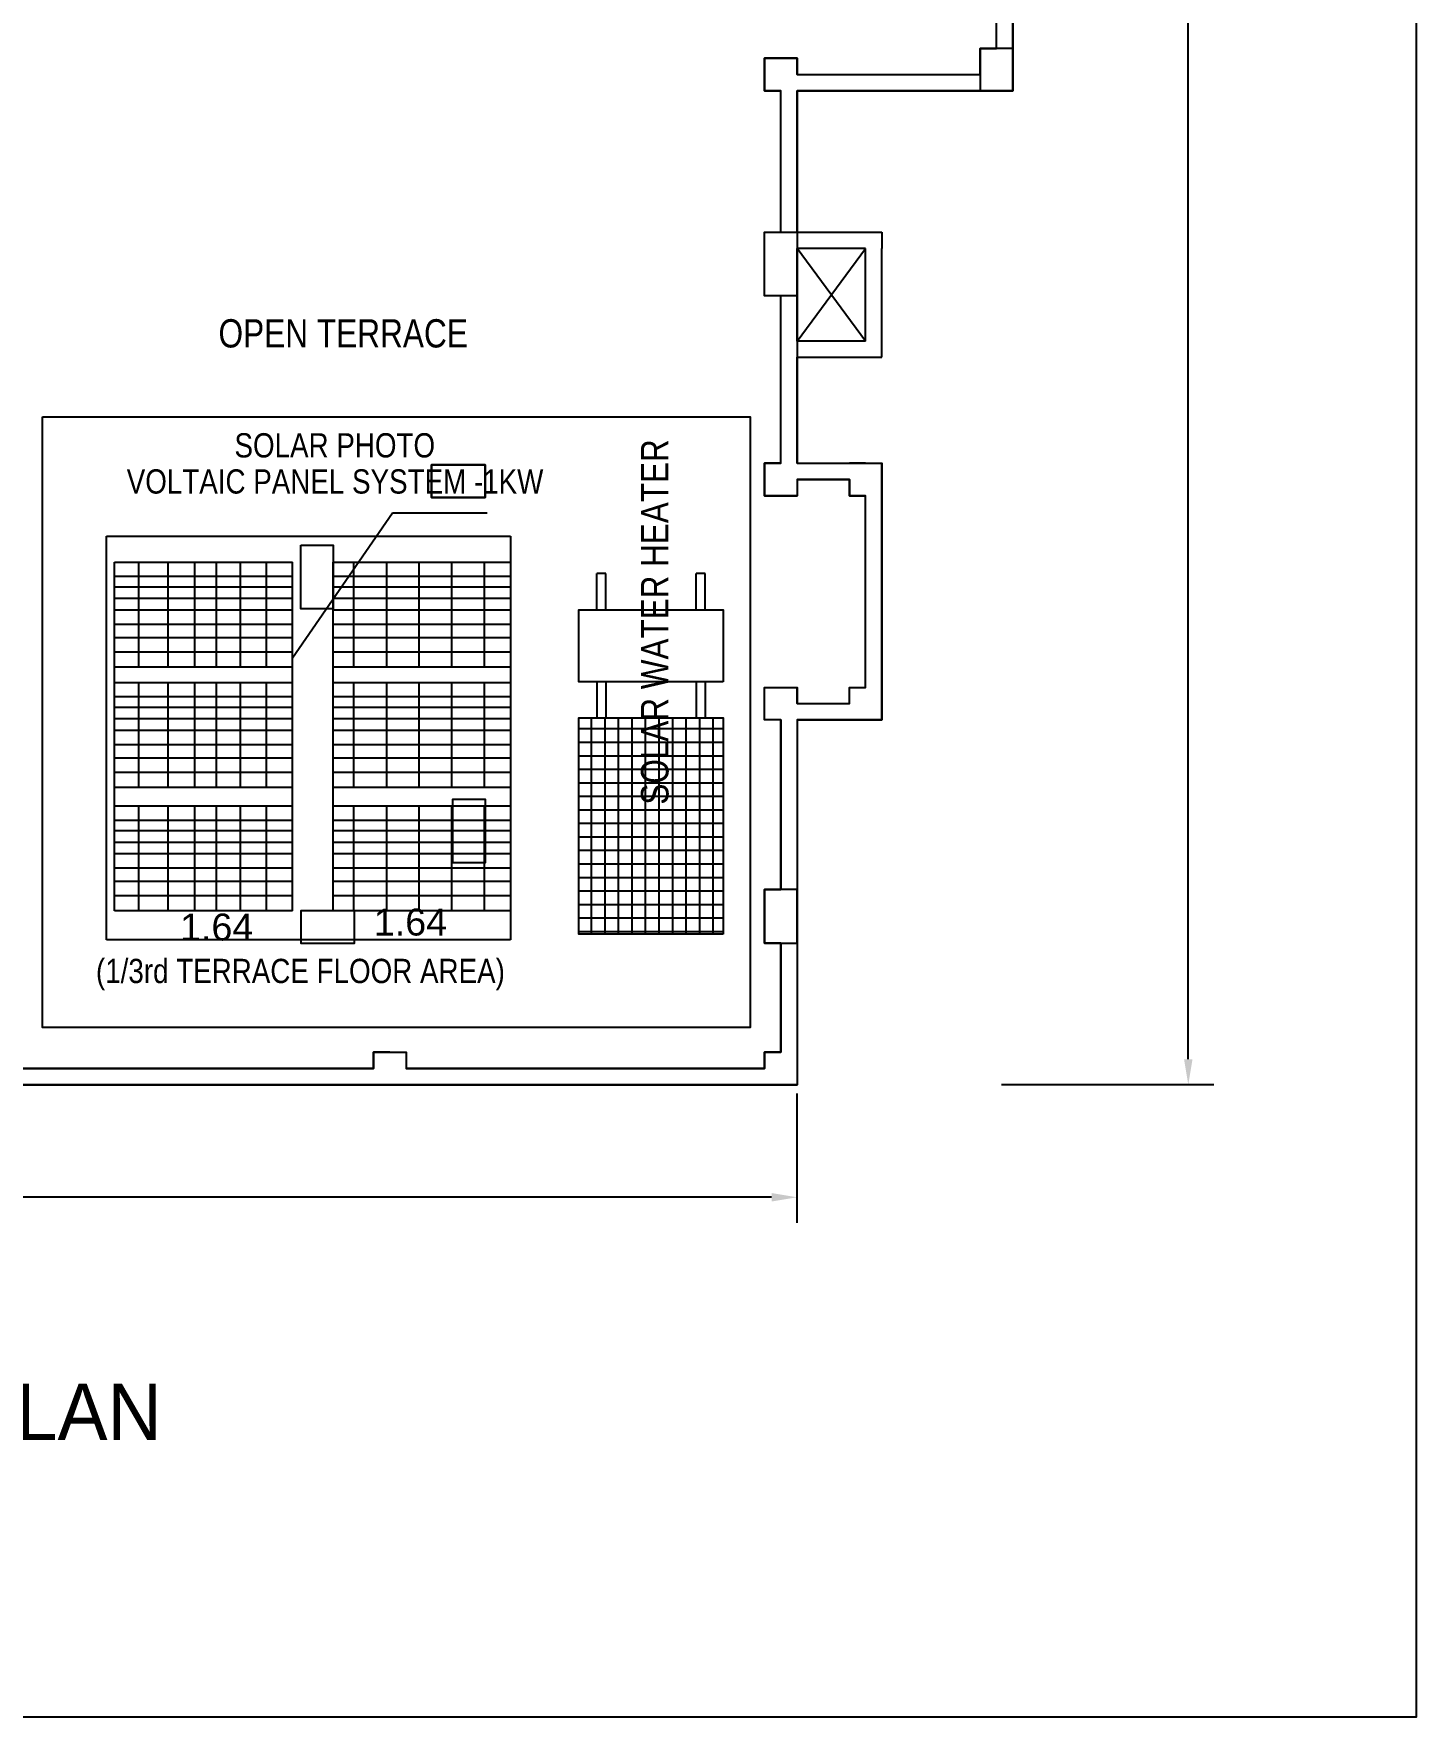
# Model space of a CAD drawing. Header units: metres. Extents: x 10 to 343, y 349 to 530.
# Drawn here: x 293.05 to 302.83, y 423.36 to 435.27 of the extents above; entities that cross this region are included whole.
import ezdxf

# ---------------------------------------------------------------- set-up
doc = ezdxf.new("R2010")
doc.units = ezdxf.units.M
doc.layers.add('BLK_2_FLR_5_ROOF_AREA', color=54, linetype='Continuous')
doc.layers.add('SOLAR_PANEL', color=3, linetype='Continuous')
doc.styles.add('ATT', font='swissck.ttf', dxfattribs={"height": 12})
doc.styles.add('m', font='micross.ttf', dxfattribs={"width": 0.9, "height": 350})
doc.styles.get("Standard").update_dxf_attribs({"font": 'arial.ttf'})
doc.styles.add('style1', font='micross.ttf')
doc.styles.add('style10', font='micross.ttf', dxfattribs={"width": 0.8, "height": 150})
doc.dimstyles.get("Standard").update_dxf_attribs({"dimtxt": 0.18, "dimasz": 0.18, "dimexe": 0.18, "dimexo": 0.0625, "dimgap": 0.09, "dimtad": 0, "dimtih": 1, "dimtoh": 1, "dimzin": 0, "dimdsep": 46, "dimtxsty": 'Standard', "dimcen": 0.09, "dimadec": 0, "dimazin": 0, "dimtfac": 1, "dimtofl": 0, "dimtmove": 0, "dimatfit": 3, "dimfxl": 0, "dimtolj": 1, "dimtzin": 0, "dimarcsym": 0})
pattern_1 = [(270, (234.46165, -532.07955), (0.095621499, 0), []), (360, (234.46165, -532.07955), (0, 0.095621499), [])]
pattern_2 = [(270, (234.46165, -532.07955), (0.095621499, 0), []), (360, (234.46165, -532.07955), (0, 0.095621499), [])]

# ---------------------------------------------------------------- blocks, each defined once
blk = doc.blocks.new('*D36')
at = {"color": 0, "lineweight": -2, "ltscale": 400}
for p, q in [((299.897, 446.523), (301.398, 446.523)), ((301.218, 446.343), (301.218, 437.36)), ((301.218, 428.013), (301.218, 436.996)), ((299.897, 427.833), (301.398, 427.833))]:
    blk.add_line(p, q, dxfattribs=at)
at = {"color": 0, "ltscale": 400}
for points in [[(301.188, 446.343), (301.248, 446.343), (301.218, 446.523)], [(301.188, 428.013), (301.248, 428.013), (301.218, 427.833)]]:
    blk.add_solid(points, dxfattribs=at)
at = {"layer": 'Defpoints', "color": 0, "ltscale": 400}
for p in [(299.834, 446.523), (299.834, 427.833), (301.218, 427.833)]:
    blk.add_point(p, dxfattribs=at)
at = {"color": 0, "ltscale": 400, "insert": (301.218, 437.178), "char_height": 0.18, "attachment_point": 5}
blk.add_mtext('\\A1;18.69', dxfattribs=at)
blk = doc.blocks.new('*D49')
at = {"color": 0, "lineweight": -2, "ltscale": 400}
for p, q in [((282.511, 427.77), (282.511, 426.856)), ((298.451, 427.77), (298.451, 426.856)), ((282.691, 427.036), (290.096, 427.036)), ((298.271, 427.036), (290.866, 427.036))]:
    blk.add_line(p, q, dxfattribs=at)
at = {"color": 0, "ltscale": 400}
for points in [[(282.691, 427.066), (282.691, 427.006), (282.511, 427.036)], [(298.271, 427.066), (298.271, 427.006), (298.451, 427.036)]]:
    blk.add_solid(points, dxfattribs=at)
at = {"layer": 'Defpoints', "color": 0, "ltscale": 400}
for p in [(282.511, 427.833), (298.451, 427.833), (298.451, 427.036)]:
    blk.add_point(p, dxfattribs=at)
at = {"color": 0, "ltscale": 400, "insert": (290.481, 427.036), "char_height": 0.18, "attachment_point": 5}
blk.add_mtext('\\A1;15.94', dxfattribs=at)

msp = doc.modelspace()

# ---------------------------------------------------------------- hatches: boundary and pattern name
h = msp.add_hatch()
h.set_pattern_fill('ANSI37', color=256, scale=0.764972, angle=225, style=0)
h.set_pattern_definition(pattern_1)
h.paths.add_polyline_path([(297.9289, 430.4272), (296.9089, 430.4272), (296.9089, 428.8972), (297.9289, 428.8972)])
h = msp.add_hatch()
h.set_pattern_fill('ANSI37', color=256, scale=0.764972, angle=225, style=0)
h.set_pattern_definition([(270, (234.46165, -532.07955), (0.095621499, 0), []), (360, (234.46165, -532.07955), (0, 0.095621499), [])])
h.paths.add_polyline_path([(297.9289, 430.4272), (296.9089, 430.4272), (296.9089, 428.8972), (297.9289, 428.8972)])
h = msp.add_hatch()
h.set_pattern_fill('ANSI37', color=256, scale=0.764972, angle=225, style=0)
h.set_pattern_definition(pattern_2)
h.paths.add_polyline_path([(297.9289, 430.4272), (296.9089, 430.4272), (296.9089, 428.8972), (297.9289, 428.8972)])
h = msp.add_hatch()
h.set_pattern_fill('ANSI37', color=256, scale=0.764972, angle=225, style=0)
h.set_pattern_definition(pattern_1)
h.paths.add_polyline_path([(297.9289, 430.4272), (296.9089, 430.4272), (296.9089, 428.8972), (297.9289, 428.8972)])
h = msp.add_hatch()
h.set_pattern_fill('ANSI37', color=256, scale=0.764972, angle=225, style=0)
h.set_pattern_definition(pattern_2)
h.paths.add_polyline_path([(297.9289, 430.4272), (296.9089, 430.4272), (296.9089, 428.8972), (297.9289, 428.8972)])
h = msp.add_hatch()
h.set_pattern_fill('ANSI37', color=256, scale=0.764972, angle=225, style=0)
h.set_pattern_definition(pattern_2)
h.paths.add_polyline_path([(297.9289, 430.4272), (296.9089, 430.4272), (296.9089, 428.8972), (297.9289, 428.8972)])
h = msp.add_hatch()
h.set_pattern_fill('ANSI37', color=256, scale=0.764972, angle=225, style=0)
h.set_pattern_definition(pattern_1)
h.paths.add_polyline_path([(297.9289, 430.4272), (296.9089, 430.4272), (296.9089, 428.8972), (297.9289, 428.8972)])

# ---------------------------------------------------------------- linework, layer by layer
for p, q in [((299.9762, 434.8626), (299.9762, 439.4926)), ((299.8612, 435.1626), (299.8612, 437.0626)), ((298.4512, 434.9776), (299.7462, 434.9776)), ((298.3362, 433.8626), (298.3362, 434.8626)), ((298.4512, 434.8626), (299.9762, 434.8626)), ((298.4512, 433.8626), (298.4512, 434.8626)), ((298.4512, 433.8626), (299.0512, 433.8626)), ((299.0512, 433.8626), (299.0512, 433.7476)), ((298.4512, 433.0926), (298.4512, 433.7476)), ((298.9362, 433.7476), (298.4512, 433.7476)), ((298.9362, 433.0926), (298.9362, 433.7476)), ((299.0512, 433.0926), (299.0512, 433.7476)), ((298.3362, 432.2276), (298.3362, 433.4126)), ((298.9362, 433.0926), (298.4512, 433.0926)), ((299.0512, 432.9776), (299.0512, 433.0926)), ((298.4512, 432.2276), (298.4512, 432.9776)), ((298.4512, 432.9776), (299.0512, 432.9776)), ((298.4512, 432.2276), (299.0512, 432.2276)), ((299.0512, 430.4126), (299.0512, 432.2276)), ((298.4512, 432.1126), (298.4512, 431.9976)), ((298.4512, 432.1126), (298.8212, 432.1126)), ((299.0512, 432.1126), (299.0512, 431.9976)), ((298.9362, 430.6426), (298.9362, 431.9976)), ((295.5908, 431.8745), (294.8834, 430.8501)), ((295.5908, 431.8745), (294.8834, 430.8501)), ((295.5908, 431.8745), (294.8834, 430.8501)), ((295.5908, 431.8745), (294.8834, 430.8501)), ((295.5908, 431.8745), (294.8834, 430.8501)), ((295.5908, 431.8745), (294.8834, 430.8501)), ((295.5908, 431.8745), (294.8834, 430.8501)), ((296.2601, 431.8745), (295.5908, 431.8745)), ((296.2601, 431.8745), (295.5908, 431.8745)), ((296.2601, 431.8745), (295.5908, 431.8745)), ((296.2601, 431.8745), (295.5908, 431.8745)), ((296.2601, 431.8745), (295.5908, 431.8745)), ((296.2601, 431.8745), (295.5908, 431.8745)), ((296.2601, 431.8745), (295.5908, 431.8745)), ((293.5691, 431.712), (296.4249, 431.712)), ((293.5691, 431.712), (296.4249, 431.712)), ((293.5691, 431.712), (296.4249, 431.712)), ((293.5691, 431.712), (296.4249, 431.712)), ((293.5691, 431.712), (296.4249, 431.712)), ((293.5691, 431.712), (296.4249, 431.712)), ((293.5691, 431.712), (296.4249, 431.712)), ((296.4249, 431.712), (296.4249, 428.8562)), ((296.4249, 431.712), (296.4249, 428.8562)), ((296.4249, 431.712), (296.4249, 428.8562)), ((296.4249, 431.712), (296.4249, 428.8562)), ((296.4249, 431.712), (296.4249, 428.8562)), ((296.4249, 431.712), (296.4249, 428.8562)), ((296.4249, 431.712), (296.4249, 428.8562)), ((293.6257, 431.5285), (294.8822, 431.5285)), ((293.6257, 431.5285), (294.8822, 431.5285)), ((293.6257, 431.5285), (294.8822, 431.5285)), ((293.6257, 431.5285), (294.8822, 431.5285)), ((293.6257, 431.5285), (294.8822, 431.5285)), ((293.6257, 431.5285), (294.8822, 431.5285)), ((293.6257, 431.5285), (294.8822, 431.5285)), ((293.7935, 431.5285), (293.7935, 430.786)), ((294.0028, 431.5285), (294.0028, 430.786)), ((294.1911, 431.5285), (294.1911, 430.786)), ((294.3435, 431.5285), (294.3435, 430.786)), ((294.5124, 431.5285), (294.5124, 430.786)), ((294.6967, 431.5285), (294.6967, 430.786)), ((294.6967, 431.5285), (294.6967, 430.786)), ((294.6967, 431.5285), (294.6967, 430.786)), ((294.6967, 431.5285), (294.6967, 430.786)), ((294.6967, 431.5285), (294.6967, 430.786)), ((294.6967, 431.5285), (294.6967, 430.786)), ((294.6967, 431.5285), (294.6967, 430.786)), ((294.8822, 430.677), (294.8822, 431.5285)), ((294.8822, 430.677), (294.8822, 431.5285)), ((294.8822, 430.677), (294.8822, 431.5285)), ((294.8822, 430.677), (294.8822, 431.5285)), ((294.8822, 430.677), (294.8822, 431.5285)), ((294.8822, 430.677), (294.8822, 431.5285)), ((294.8822, 430.677), (294.8822, 431.5285)), ((295.1683, 431.5285), (296.4249, 431.5285)), ((295.1683, 431.5285), (296.4249, 431.5285)), ((295.1683, 431.5285), (296.4249, 431.5285)), ((295.1683, 431.5285), (296.4249, 431.5285)), ((295.1683, 431.5285), (296.4249, 431.5285)), ((295.1683, 431.5285), (296.4249, 431.5285)), ((295.1683, 431.5285), (296.4249, 431.5285)), ((295.3146, 431.5285), (295.3146, 430.786)), ((295.3146, 431.5285), (295.3146, 430.786)), ((295.3146, 431.5285), (295.3146, 430.786)), ((295.3146, 431.5285), (295.3146, 430.786)), ((295.3146, 431.5285), (295.3146, 430.786)), ((295.3146, 431.5285), (295.3146, 430.786)), ((295.3146, 431.5285), (295.3146, 430.786)), ((295.5475, 431.5285), (295.5475, 430.786)), ((295.5475, 431.5285), (295.5475, 430.786)), ((295.5475, 431.5285), (295.5475, 430.786)), ((295.5475, 431.5285), (295.5475, 430.786)), ((295.5475, 431.5285), (295.5475, 430.786)), ((295.5475, 431.5285), (295.5475, 430.786)), ((295.5475, 431.5285), (295.5475, 430.786)), ((295.777, 431.5285), (295.777, 430.786)), ((295.777, 431.5285), (295.777, 430.786)), ((295.777, 431.5285), (295.777, 430.786)), ((295.777, 431.5285), (295.777, 430.786)), ((295.777, 431.5285), (295.777, 430.786)), ((295.777, 431.5285), (295.777, 430.786)), ((295.777, 431.5285), (295.777, 430.786)), ((296.0066, 431.5285), (296.0066, 430.786)), ((296.0066, 431.5285), (296.0066, 430.786)), ((296.0066, 431.5285), (296.0066, 430.786)), ((296.0066, 431.5285), (296.0066, 430.786)), ((296.0066, 431.5285), (296.0066, 430.786)), ((296.0066, 431.5285), (296.0066, 430.786)), ((296.0066, 431.5285), (296.0066, 430.786)), ((296.2394, 431.5285), (296.2394, 430.786)), ((296.2394, 431.5285), (296.2394, 430.786)), ((296.2394, 431.5285), (296.2394, 430.786)), ((296.2394, 431.5285), (296.2394, 430.786)), ((296.2394, 431.5285), (296.2394, 430.786)), ((296.2394, 431.5285), (296.2394, 430.786)), ((296.2394, 431.5285), (296.2394, 430.786)), ((296.4249, 431.5285), (296.4249, 430.786)), ((296.4249, 431.5285), (296.4249, 430.786)), ((296.4249, 431.5285), (296.4249, 430.786)), ((296.4249, 431.5285), (296.4249, 430.786)), ((296.4249, 431.5285), (296.4249, 430.786)), ((296.4249, 431.5285), (296.4249, 430.786)), ((296.4249, 431.5285), (296.4249, 430.786)), ((294.8822, 431.4261), (293.6257, 431.4261)), ((294.8822, 431.4261), (293.6257, 431.4261)), ((294.8822, 431.4261), (293.6257, 431.4261)), ((294.8822, 431.4261), (293.6257, 431.4261)), ((294.8822, 431.4261), (293.6257, 431.4261)), ((294.8822, 431.4261), (293.6257, 431.4261)), ((294.8822, 431.4261), (293.6257, 431.4261)), ((294.8822, 431.3518), (293.6257, 431.3518)), ((294.8822, 431.3518), (293.6257, 431.3518)), ((294.8822, 431.3518), (293.6257, 431.3518)), ((294.8822, 431.3518), (293.6257, 431.3518)), ((294.8822, 431.3518), (293.6257, 431.3518)), ((294.8822, 431.3518), (293.6257, 431.3518)), ((294.8822, 431.3518), (293.6257, 431.3518)), ((296.4249, 431.4261), (295.1683, 431.4261)), ((296.4249, 431.4261), (295.1683, 431.4261)), ((296.4249, 431.4261), (295.1683, 431.4261)), ((296.4249, 431.4261), (295.1683, 431.4261)), ((296.4249, 431.4261), (295.1683, 431.4261)), ((296.4249, 431.4261), (295.1683, 431.4261)), ((296.4249, 431.4261), (295.1683, 431.4261)), ((296.4249, 431.3518), (295.1683, 431.3518)), ((296.4249, 431.3518), (295.1683, 431.3518)), ((296.4249, 431.3518), (295.1683, 431.3518)), ((296.4249, 431.3518), (295.1683, 431.3518)), ((296.4249, 431.3518), (295.1683, 431.3518)), ((296.4249, 431.3518), (295.1683, 431.3518)), ((296.4249, 431.3518), (295.1683, 431.3518)), ((297.0364, 431.1922), (297.0364, 431.4472)), ((297.1001, 431.4472), (297.0364, 431.4472)), ((297.0364, 431.1922), (297.0364, 431.4472)), ((297.1001, 431.4472), (297.0364, 431.4472)), ((297.0364, 431.1922), (297.0364, 431.4472)), ((297.1001, 431.4472), (297.0364, 431.4472)), ((297.0364, 431.1922), (297.0364, 431.4472)), ((297.1001, 431.4472), (297.0364, 431.4472)), ((297.0364, 431.1922), (297.0364, 431.4472)), ((297.1001, 431.4472), (297.0364, 431.4472)), ((297.0364, 431.1922), (297.0364, 431.4472)), ((297.1001, 431.4472), (297.0364, 431.4472)), ((297.0364, 431.1922), (297.0364, 431.4472)), ((297.1001, 431.4472), (297.0364, 431.4472)), ((297.1001, 431.1922), (297.1001, 431.4472)), ((297.1001, 431.1922), (297.1001, 431.4472)), ((297.1001, 431.1922), (297.1001, 431.4472)), ((297.1001, 431.1922), (297.1001, 431.4472)), ((297.1001, 431.1922), (297.1001, 431.4472)), ((297.1001, 431.1922), (297.1001, 431.4472)), ((297.1001, 431.1922), (297.1001, 431.4472)), ((297.7376, 431.1922), (297.7376, 431.4472)), ((297.8014, 431.4472), (297.7376, 431.4472)), ((297.7376, 431.1922), (297.7376, 431.4472)), ((297.8014, 431.4472), (297.7376, 431.4472)), ((297.7376, 431.1922), (297.7376, 431.4472)), ((297.8014, 431.4472), (297.7376, 431.4472)), ((297.7376, 431.1922), (297.7376, 431.4472)), ((297.8014, 431.4472), (297.7376, 431.4472)), ((297.7376, 431.1922), (297.7376, 431.4472)), ((297.8014, 431.4472), (297.7376, 431.4472)), ((297.7376, 431.1922), (297.7376, 431.4472)), ((297.8014, 431.4472), (297.7376, 431.4472)), ((297.7376, 431.1922), (297.7376, 431.4472)), ((297.8014, 431.4472), (297.7376, 431.4472)), ((297.8014, 431.1922), (297.8014, 431.4472)), ((297.8014, 431.1922), (297.8014, 431.4472)), ((297.8014, 431.1922), (297.8014, 431.4472)), ((297.8014, 431.1922), (297.8014, 431.4472)), ((297.8014, 431.1922), (297.8014, 431.4472)), ((297.8014, 431.1922), (297.8014, 431.4472)), ((297.8014, 431.1922), (297.8014, 431.4472)), ((294.8822, 431.2708), (293.6257, 431.2708)), ((294.8822, 431.2708), (293.6257, 431.2708)), ((294.8822, 431.2708), (293.6257, 431.2708)), ((294.8822, 431.2708), (293.6257, 431.2708)), ((294.8822, 431.2708), (293.6257, 431.2708)), ((294.8822, 431.2708), (293.6257, 431.2708)), ((294.8822, 431.2708), (293.6257, 431.2708)), ((296.4249, 431.2708), (295.1683, 431.2708)), ((296.4249, 431.2708), (295.1683, 431.2708)), ((296.4249, 431.2708), (295.1683, 431.2708)), ((296.4249, 431.2708), (295.1683, 431.2708)), ((296.4249, 431.2708), (295.1683, 431.2708)), ((296.4249, 431.2708), (295.1683, 431.2708)), ((296.4249, 431.2708), (295.1683, 431.2708)), ((294.8822, 431.1898), (293.6257, 431.1898)), ((294.8822, 431.1898), (293.6257, 431.1898)), ((294.8822, 431.1898), (293.6257, 431.1898)), ((294.8822, 431.1898), (293.6257, 431.1898)), ((294.8822, 431.1898), (293.6257, 431.1898)), ((294.8822, 431.1898), (293.6257, 431.1898)), ((294.8822, 431.1898), (293.6257, 431.1898)), ((296.4249, 431.1898), (295.1683, 431.1898)), ((296.4249, 431.1898), (295.1683, 431.1898)), ((296.4249, 431.1898), (295.1683, 431.1898)), ((296.4249, 431.1898), (295.1683, 431.1898)), ((296.4249, 431.1898), (295.1683, 431.1898)), ((296.4249, 431.1898), (295.1683, 431.1898)), ((296.4249, 431.1898), (295.1683, 431.1898)), ((294.8822, 431.0885), (293.6257, 431.0885)), ((294.8822, 431.0885), (293.6257, 431.0885)), ((294.8822, 431.0885), (293.6257, 431.0885)), ((294.8822, 431.0885), (293.6257, 431.0885)), ((294.8822, 431.0885), (293.6257, 431.0885)), ((294.8822, 431.0885), (293.6257, 431.0885)), ((294.8822, 431.0885), (293.6257, 431.0885)), ((294.8822, 430.994), (293.6257, 430.994)), ((294.8822, 430.994), (293.6257, 430.994)), ((294.8822, 430.994), (293.6257, 430.994)), ((294.8822, 430.994), (293.6257, 430.994)), ((294.8822, 430.994), (293.6257, 430.994)), ((294.8822, 430.994), (293.6257, 430.994)), ((294.8822, 430.994), (293.6257, 430.994)), ((296.4249, 431.0885), (295.1683, 431.0885)), ((296.4249, 431.0885), (295.1683, 431.0885)), ((296.4249, 431.0885), (295.1683, 431.0885)), ((296.4249, 431.0885), (295.1683, 431.0885)), ((296.4249, 431.0885), (295.1683, 431.0885)), ((296.4249, 431.0885), (295.1683, 431.0885)), ((296.4249, 431.0885), (295.1683, 431.0885)), ((296.4249, 430.994), (295.1683, 430.994)), ((296.4249, 430.994), (295.1683, 430.994)), ((296.4249, 430.994), (295.1683, 430.994)), ((296.4249, 430.994), (295.1683, 430.994)), ((296.4249, 430.994), (295.1683, 430.994)), ((296.4249, 430.994), (295.1683, 430.994)), ((296.4249, 430.994), (295.1683, 430.994)), ((294.8822, 430.8928), (293.6257, 430.8928)), ((294.8822, 430.8928), (293.6257, 430.8928)), ((294.8822, 430.8928), (293.6257, 430.8928)), ((294.8822, 430.8928), (293.6257, 430.8928)), ((294.8822, 430.8928), (293.6257, 430.8928)), ((294.8822, 430.8928), (293.6257, 430.8928)), ((294.8822, 430.8928), (293.6257, 430.8928)), ((296.4249, 430.8928), (295.1683, 430.8928)), ((296.4249, 430.8928), (295.1683, 430.8928)), ((296.4249, 430.8928), (295.1683, 430.8928)), ((296.4249, 430.8928), (295.1683, 430.8928)), ((296.4249, 430.8928), (295.1683, 430.8928)), ((296.4249, 430.8928), (295.1683, 430.8928)), ((296.4249, 430.8928), (295.1683, 430.8928)), ((294.8822, 430.786), (293.6257, 430.786)), ((294.8822, 430.786), (293.6257, 430.786)), ((294.8822, 430.786), (293.6257, 430.786)), ((294.8822, 430.786), (293.6257, 430.786)), ((294.8822, 430.786), (293.6257, 430.786)), ((294.8822, 430.786), (293.6257, 430.786)), ((294.8822, 430.786), (293.6257, 430.786)), ((296.4249, 430.786), (295.1683, 430.786)), ((296.4249, 430.786), (295.1683, 430.786)), ((296.4249, 430.786), (295.1683, 430.786)), ((296.4249, 430.786), (295.1683, 430.786)), ((296.4249, 430.786), (295.1683, 430.786)), ((296.4249, 430.786), (295.1683, 430.786)), ((296.4249, 430.786), (295.1683, 430.786)), ((293.6257, 430.677), (294.8822, 430.677)), ((293.6257, 430.677), (294.8822, 430.677)), ((293.6257, 430.677), (294.8822, 430.677)), ((293.6257, 430.677), (294.8822, 430.677)), ((293.6257, 430.677), (294.8822, 430.677)), ((293.6257, 430.677), (294.8822, 430.677)), ((293.6257, 430.677), (294.8822, 430.677)), ((293.7935, 430.677), (293.7935, 429.9345)), ((294.0028, 430.677), (294.0028, 429.9345)), ((294.1911, 430.677), (294.1911, 429.9345)), ((294.3435, 430.677), (294.3435, 429.9345)), ((294.5124, 430.677), (294.5124, 429.9345)), ((294.6967, 430.677), (294.6967, 429.9345)), ((294.6967, 430.677), (294.6967, 429.9345)), ((294.6967, 430.677), (294.6967, 429.9345)), ((294.6967, 430.677), (294.6967, 429.9345)), ((294.6967, 430.677), (294.6967, 429.9345)), ((294.6967, 430.677), (294.6967, 429.9345)), ((294.6967, 430.677), (294.6967, 429.9345)), ((294.8822, 429.9345), (294.8822, 430.677)), ((294.8822, 429.9345), (294.8822, 430.677)), ((294.8822, 429.9345), (294.8822, 430.677)), ((294.8822, 429.9345), (294.8822, 430.677)), ((294.8822, 429.9345), (294.8822, 430.677)), ((294.8822, 429.9345), (294.8822, 430.677)), ((294.8822, 429.8039), (294.8822, 430.677)), ((295.1683, 430.677), (296.4249, 430.677)), ((295.1683, 430.677), (296.4249, 430.677)), ((295.1683, 430.677), (296.4249, 430.677)), ((295.1683, 430.677), (296.4249, 430.677)), ((295.1683, 430.677), (296.4249, 430.677)), ((295.1683, 430.677), (296.4249, 430.677)), ((295.1683, 430.677), (296.4249, 430.677)), ((295.3146, 430.677), (295.3146, 429.9345)), ((295.3146, 430.677), (295.3146, 429.9345)), ((295.3146, 430.677), (295.3146, 429.9345)), ((295.3146, 430.677), (295.3146, 429.9345)), ((295.3146, 430.677), (295.3146, 429.9345)), ((295.3146, 430.677), (295.3146, 429.9345)), ((295.3146, 430.677), (295.3146, 429.9345)), ((295.5475, 430.677), (295.5475, 429.9345)), ((295.5475, 430.677), (295.5475, 429.9345)), ((295.5475, 430.677), (295.5475, 429.9345)), ((295.5475, 430.677), (295.5475, 429.9345)), ((295.5475, 430.677), (295.5475, 429.9345)), ((295.5475, 430.677), (295.5475, 429.9345)), ((295.5475, 430.677), (295.5475, 429.9345)), ((295.777, 430.677), (295.777, 429.9345)), ((295.777, 430.677), (295.777, 429.9345)), ((295.777, 430.677), (295.777, 429.9345)), ((295.777, 430.677), (295.777, 429.9345)), ((295.777, 430.677), (295.777, 429.9345)), ((295.777, 430.677), (295.777, 429.9345)), ((295.777, 430.677), (295.777, 429.9345)), ((296.0066, 430.677), (296.0066, 429.9345)), ((296.0066, 430.677), (296.0066, 429.9345)), ((296.0066, 430.677), (296.0066, 429.9345)), ((296.0066, 430.677), (296.0066, 429.9345)), ((296.0066, 430.677), (296.0066, 429.9345)), ((296.0066, 430.677), (296.0066, 429.9345)), ((296.0066, 430.677), (296.0066, 429.9345)), ((296.2394, 430.677), (296.2394, 429.9345)), ((296.2394, 430.677), (296.2394, 429.9345)), ((296.2394, 430.677), (296.2394, 429.9345)), ((296.2394, 430.677), (296.2394, 429.9345)), ((296.2394, 430.677), (296.2394, 429.9345)), ((296.2394, 430.677), (296.2394, 429.9345)), ((296.2394, 430.677), (296.2394, 429.9345)), ((296.4249, 430.677), (296.4249, 429.9345)), ((296.4249, 430.677), (296.4249, 429.9345)), ((296.4249, 430.677), (296.4249, 429.9345)), ((296.4249, 430.677), (296.4249, 429.9345)), ((296.4249, 430.677), (296.4249, 429.9345)), ((296.4249, 430.677), (296.4249, 429.9345)), ((296.4249, 430.677), (296.4249, 429.9345)), ((297.0364, 430.6822), (297.0364, 430.4272)), ((297.0364, 430.6822), (297.0364, 430.4272)), ((297.0364, 430.6822), (297.0364, 430.4272)), ((297.0364, 430.6822), (297.0364, 430.4272)), ((297.0364, 430.6822), (297.0364, 430.4272)), ((297.0364, 430.6822), (297.0364, 430.4272)), ((297.0364, 430.6822), (297.0364, 430.4272)), ((297.1001, 430.6822), (297.1001, 430.4272)), ((297.1001, 430.6822), (297.1001, 430.4272)), ((297.1001, 430.6822), (297.1001, 430.4272)), ((297.1001, 430.6822), (297.1001, 430.4272)), ((297.1001, 430.6822), (297.1001, 430.4272)), ((297.1001, 430.6822), (297.1001, 430.4272)), ((297.1001, 430.6822), (297.1001, 430.4272)), ((297.7376, 430.6822), (297.7376, 430.4272)), ((297.7376, 430.6822), (297.7376, 430.4272)), ((297.7376, 430.6822), (297.7376, 430.4272)), ((297.7376, 430.6822), (297.7376, 430.4272)), ((297.7376, 430.6822), (297.7376, 430.4272)), ((297.7376, 430.6822), (297.7376, 430.4272)), ((297.7376, 430.6822), (297.7376, 430.4272)), ((297.8014, 430.6822), (297.8014, 430.4272)), ((297.8014, 430.6822), (297.8014, 430.4272)), ((297.8014, 430.6822), (297.8014, 430.4272)), ((297.8014, 430.6822), (297.8014, 430.4272)), ((297.8014, 430.6822), (297.8014, 430.4272)), ((297.8014, 430.6822), (297.8014, 430.4272)), ((297.8014, 430.6822), (297.8014, 430.4272)), ((298.4512, 430.5276), (298.4512, 430.6426)), ((299.0512, 430.5276), (299.0512, 430.6426)), ((294.8822, 430.5747), (293.6257, 430.5747)), ((294.8822, 430.5747), (293.6257, 430.5747)), ((294.8822, 430.5747), (293.6257, 430.5747)), ((294.8822, 430.5747), (293.6257, 430.5747)), ((294.8822, 430.5747), (293.6257, 430.5747)), ((294.8822, 430.5747), (293.6257, 430.5747)), ((294.8822, 430.5747), (293.6257, 430.5747)), ((296.4249, 430.5747), (295.1683, 430.5747)), ((296.4249, 430.5747), (295.1683, 430.5747)), ((296.4249, 430.5747), (295.1683, 430.5747)), ((296.4249, 430.5747), (295.1683, 430.5747)), ((296.4249, 430.5747), (295.1683, 430.5747)), ((296.4249, 430.5747), (295.1683, 430.5747)), ((296.4249, 430.5747), (295.1683, 430.5747)), ((298.4512, 430.5276), (298.8212, 430.5276)), ((294.8822, 430.5004), (293.6257, 430.5004)), ((294.8822, 430.5004), (293.6257, 430.5004)), ((294.8822, 430.5004), (293.6257, 430.5004)), ((294.8822, 430.5004), (293.6257, 430.5004)), ((294.8822, 430.5004), (293.6257, 430.5004)), ((294.8822, 430.5004), (293.6257, 430.5004)), ((294.8822, 430.5004), (293.6257, 430.5004)), ((294.8822, 430.4194), (293.6257, 430.4194)), ((294.8822, 430.4194), (293.6257, 430.4194)), ((294.8822, 430.4194), (293.6257, 430.4194)), ((294.8822, 430.4194), (293.6257, 430.4194)), ((294.8822, 430.4194), (293.6257, 430.4194)), ((294.8822, 430.4194), (293.6257, 430.4194)), ((294.8822, 430.4194), (293.6257, 430.4194)), ((296.4249, 430.5004), (295.1683, 430.5004)), ((296.4249, 430.5004), (295.1683, 430.5004)), ((296.4249, 430.5004), (295.1683, 430.5004)), ((296.4249, 430.5004), (295.1683, 430.5004)), ((296.4249, 430.5004), (295.1683, 430.5004)), ((296.4249, 430.5004), (295.1683, 430.5004)), ((296.4249, 430.5004), (295.1683, 430.5004)), ((296.4249, 430.4194), (295.1683, 430.4194)), ((296.4249, 430.4194), (295.1683, 430.4194)), ((296.4249, 430.4194), (295.1683, 430.4194)), ((296.4249, 430.4194), (295.1683, 430.4194)), ((296.4249, 430.4194), (295.1683, 430.4194)), ((296.4249, 430.4194), (295.1683, 430.4194)), ((296.4249, 430.4194), (295.1683, 430.4194)), ((298.3362, 430.4126), (298.3362, 429.2126)), ((298.4512, 430.4126), (299.0512, 430.4126)), ((298.4512, 430.4126), (298.4512, 427.8326)), ((294.8822, 430.3384), (293.6257, 430.3384)), ((294.8822, 430.3384), (293.6257, 430.3384)), ((294.8822, 430.3384), (293.6257, 430.3384)), ((294.8822, 430.3384), (293.6257, 430.3384)), ((294.8822, 430.3384), (293.6257, 430.3384)), ((294.8822, 430.3384), (293.6257, 430.3384)), ((294.8822, 430.3384), (293.6257, 430.3384)), ((296.4249, 430.3384), (295.1683, 430.3384)), ((296.4249, 430.3384), (295.1683, 430.3384)), ((296.4249, 430.3384), (295.1683, 430.3384)), ((296.4249, 430.3384), (295.1683, 430.3384)), ((296.4249, 430.3384), (295.1683, 430.3384)), ((296.4249, 430.3384), (295.1683, 430.3384)), ((296.4249, 430.3384), (295.1683, 430.3384)), ((294.8822, 430.2371), (293.6257, 430.2371)), ((294.8822, 430.2371), (293.6257, 430.2371)), ((294.8822, 430.2371), (293.6257, 430.2371)), ((294.8822, 430.2371), (293.6257, 430.2371)), ((294.8822, 430.2371), (293.6257, 430.2371)), ((294.8822, 430.2371), (293.6257, 430.2371)), ((294.8822, 430.2371), (293.6257, 430.2371)), ((296.4249, 430.2371), (295.1683, 430.2371)), ((296.4249, 430.2371), (295.1683, 430.2371)), ((296.4249, 430.2371), (295.1683, 430.2371)), ((296.4249, 430.2371), (295.1683, 430.2371)), ((296.4249, 430.2371), (295.1683, 430.2371)), ((296.4249, 430.2371), (295.1683, 430.2371)), ((296.4249, 430.2371), (295.1683, 430.2371)), ((294.8822, 430.1426), (293.6257, 430.1426)), ((294.8822, 430.1426), (293.6257, 430.1426)), ((294.8822, 430.1426), (293.6257, 430.1426)), ((294.8822, 430.1426), (293.6257, 430.1426)), ((294.8822, 430.1426), (293.6257, 430.1426)), ((294.8822, 430.1426), (293.6257, 430.1426)), ((294.8822, 430.1426), (293.6257, 430.1426)), ((294.8822, 430.0413), (293.6257, 430.0413)), ((294.8822, 430.0413), (293.6257, 430.0413)), ((294.8822, 430.0413), (293.6257, 430.0413)), ((294.8822, 430.0413), (293.6257, 430.0413)), ((294.8822, 430.0413), (293.6257, 430.0413)), ((294.8822, 430.0413), (293.6257, 430.0413)), ((294.8822, 430.0413), (293.6257, 430.0413)), ((296.4249, 430.1426), (295.1683, 430.1426)), ((296.4249, 430.1426), (295.1683, 430.1426)), ((296.4249, 430.1426), (295.1683, 430.1426)), ((296.4249, 430.1426), (295.1683, 430.1426)), ((296.4249, 430.1426), (295.1683, 430.1426)), ((296.4249, 430.1426), (295.1683, 430.1426)), ((296.4249, 430.1426), (295.1683, 430.1426)), ((296.4249, 430.0413), (295.1683, 430.0413)), ((296.4249, 430.0413), (295.1683, 430.0413)), ((296.4249, 430.0413), (295.1683, 430.0413)), ((296.4249, 430.0413), (295.1683, 430.0413)), ((296.4249, 430.0413), (295.1683, 430.0413)), ((296.4249, 430.0413), (295.1683, 430.0413)), ((296.4249, 430.0413), (295.1683, 430.0413)), ((294.8822, 429.9345), (293.6257, 429.9345)), ((294.8822, 429.9345), (293.6257, 429.9345)), ((294.8822, 429.9345), (293.6257, 429.9345)), ((294.8822, 429.9345), (293.6257, 429.9345)), ((294.8822, 429.9345), (293.6257, 429.9345)), ((294.8822, 429.9345), (293.6257, 429.9345)), ((294.8822, 429.9345), (293.6257, 429.9345)), ((296.4249, 429.9345), (295.1683, 429.9345)), ((296.4249, 429.9345), (295.1683, 429.9345)), ((296.4249, 429.9345), (295.1683, 429.9345)), ((296.4249, 429.9345), (295.1683, 429.9345)), ((296.4249, 429.9345), (295.1683, 429.9345)), ((296.4249, 429.9345), (295.1683, 429.9345)), ((296.4249, 429.9345), (295.1683, 429.9345)), ((293.6257, 429.8039), (294.8822, 429.8039)), ((293.6257, 429.8039), (294.8822, 429.8039)), ((293.6257, 429.8039), (294.8822, 429.8039)), ((293.6257, 429.8039), (294.8822, 429.8039)), ((293.6257, 429.8039), (294.8822, 429.8039)), ((293.6257, 429.8039), (294.8822, 429.8039)), ((293.6257, 429.8039), (294.8822, 429.8039)), ((293.7935, 429.8039), (293.7935, 429.0614)), ((294.0028, 429.8039), (294.0028, 429.0614)), ((294.1911, 429.8039), (294.1911, 429.0614)), ((294.3435, 429.8039), (294.3435, 429.0614)), ((294.5124, 429.8039), (294.5124, 429.0614)), ((294.6967, 429.8039), (294.6967, 429.0614)), ((294.6967, 429.8039), (294.6967, 429.0614)), ((294.6967, 429.8039), (294.6967, 429.0614)), ((294.6967, 429.8039), (294.6967, 429.0614)), ((294.6967, 429.8039), (294.6967, 429.0614)), ((294.6967, 429.8039), (294.6967, 429.0614)), ((294.6967, 429.8039), (294.6967, 429.0614)), ((294.8822, 429.0614), (294.8822, 429.8039)), ((294.8822, 429.0614), (294.8822, 429.8039)), ((294.8822, 429.0614), (294.8822, 429.8039)), ((294.8822, 429.0614), (294.8822, 429.8039)), ((294.8822, 429.0614), (294.8822, 429.8039)), ((294.8822, 429.0614), (294.8822, 429.8039)), ((294.8822, 429.0614), (294.8822, 429.8039)), ((295.1683, 429.8039), (296.4249, 429.8039)), ((295.1683, 429.8039), (296.4249, 429.8039)), ((295.1683, 429.8039), (296.4249, 429.8039)), ((295.1683, 429.8039), (296.4249, 429.8039)), ((295.1683, 429.8039), (296.4249, 429.8039)), ((295.1683, 429.8039), (296.4249, 429.8039)), ((295.1683, 429.8039), (296.4249, 429.8039)), ((295.3146, 429.8039), (295.3146, 429.0614)), ((295.3146, 429.8039), (295.3146, 429.0614)), ((295.3146, 429.8039), (295.3146, 429.0614)), ((295.3146, 429.8039), (295.3146, 429.0614)), ((295.3146, 429.8039), (295.3146, 429.0614)), ((295.3146, 429.8039), (295.3146, 429.0614)), ((295.3146, 429.8039), (295.3146, 429.0614)), ((295.5475, 429.8039), (295.5475, 429.0614)), ((295.5475, 429.8039), (295.5475, 429.0614)), ((295.5475, 429.8039), (295.5475, 429.0614)), ((295.5475, 429.8039), (295.5475, 429.0614)), ((295.5475, 429.8039), (295.5475, 429.0614)), ((295.5475, 429.8039), (295.5475, 429.0614)), ((295.5475, 429.8039), (295.5475, 429.0614)), ((295.777, 429.8039), (295.777, 429.0614)), ((295.777, 429.8039), (295.777, 429.0614)), ((295.777, 429.8039), (295.777, 429.0614)), ((295.777, 429.8039), (295.777, 429.0614)), ((295.777, 429.8039), (295.777, 429.0614)), ((295.777, 429.8039), (295.777, 429.0614)), ((295.777, 429.8039), (295.777, 429.0614)), ((296.0066, 429.8039), (296.0066, 429.0614)), ((296.0066, 429.8039), (296.0066, 429.0614)), ((296.0066, 429.8039), (296.0066, 429.0614)), ((296.0066, 429.8039), (296.0066, 429.0614)), ((296.0066, 429.8039), (296.0066, 429.0614)), ((296.0066, 429.8039), (296.0066, 429.0614)), ((296.0066, 429.8039), (296.0066, 429.0614)), ((296.2394, 429.8039), (296.2394, 429.0614)), ((296.2394, 429.8039), (296.2394, 429.0614)), ((296.2394, 429.8039), (296.2394, 429.0614)), ((296.2394, 429.8039), (296.2394, 429.0614)), ((296.2394, 429.8039), (296.2394, 429.0614)), ((296.2394, 429.8039), (296.2394, 429.0614)), ((296.2394, 429.8039), (296.2394, 429.0614)), ((296.4249, 429.8039), (296.4249, 429.0614)), ((296.4249, 429.8039), (296.4249, 429.0614)), ((296.4249, 429.8039), (296.4249, 429.0614)), ((296.4249, 429.8039), (296.4249, 429.0614)), ((296.4249, 429.8039), (296.4249, 429.0614)), ((296.4249, 429.8039), (296.4249, 429.0614)), ((296.4249, 429.8039), (296.4249, 429.0614)), ((294.8822, 429.7016), (293.6257, 429.7016)), ((294.8822, 429.7016), (293.6257, 429.7016)), ((294.8822, 429.7016), (293.6257, 429.7016)), ((294.8822, 429.7016), (293.6257, 429.7016)), ((294.8822, 429.7016), (293.6257, 429.7016)), ((294.8822, 429.7016), (293.6257, 429.7016)), ((294.8822, 429.7016), (293.6257, 429.7016)), ((296.4249, 429.7016), (295.1683, 429.7016)), ((296.4249, 429.7016), (295.1683, 429.7016)), ((296.4249, 429.7016), (295.1683, 429.7016)), ((296.4249, 429.7016), (295.1683, 429.7016)), ((296.4249, 429.7016), (295.1683, 429.7016)), ((296.4249, 429.7016), (295.1683, 429.7016)), ((296.4249, 429.7016), (295.1683, 429.7016)), ((294.8822, 429.6273), (293.6257, 429.6273)), ((294.8822, 429.6273), (293.6257, 429.6273)), ((294.8822, 429.6273), (293.6257, 429.6273)), ((294.8822, 429.6273), (293.6257, 429.6273)), ((294.8822, 429.6273), (293.6257, 429.6273)), ((294.8822, 429.6273), (293.6257, 429.6273)), ((294.8822, 429.6273), (293.6257, 429.6273)), ((296.4249, 429.6273), (295.1683, 429.6273)), ((296.4249, 429.6273), (295.1683, 429.6273)), ((296.4249, 429.6273), (295.1683, 429.6273)), ((296.4249, 429.6273), (295.1683, 429.6273)), ((296.4249, 429.6273), (295.1683, 429.6273)), ((296.4249, 429.6273), (295.1683, 429.6273)), ((296.4249, 429.6273), (295.1683, 429.6273)), ((294.8822, 429.5463), (293.6257, 429.5463)), ((294.8822, 429.5463), (293.6257, 429.5463)), ((294.8822, 429.5463), (293.6257, 429.5463)), ((294.8822, 429.5463), (293.6257, 429.5463)), ((294.8822, 429.5463), (293.6257, 429.5463)), ((294.8822, 429.5463), (293.6257, 429.5463)), ((294.8822, 429.5463), (293.6257, 429.5463)), ((294.8822, 429.4653), (293.6257, 429.4653)), ((294.8822, 429.4653), (293.6257, 429.4653)), ((294.8822, 429.4653), (293.6257, 429.4653)), ((294.8822, 429.4653), (293.6257, 429.4653)), ((294.8822, 429.4653), (293.6257, 429.4653)), ((294.8822, 429.4653), (293.6257, 429.4653)), ((294.8822, 429.4653), (293.6257, 429.4653)), ((296.4249, 429.5463), (295.1683, 429.5463)), ((296.4249, 429.5463), (295.1683, 429.5463)), ((296.4249, 429.5463), (295.1683, 429.5463)), ((296.4249, 429.5463), (295.1683, 429.5463)), ((296.4249, 429.5463), (295.1683, 429.5463)), ((296.4249, 429.5463), (295.1683, 429.5463)), ((296.4249, 429.5463), (295.1683, 429.5463)), ((296.4249, 429.4653), (295.1683, 429.4653)), ((296.4249, 429.4653), (295.1683, 429.4653)), ((296.4249, 429.4653), (295.1683, 429.4653)), ((296.4249, 429.4653), (295.1683, 429.4653)), ((296.4249, 429.4653), (295.1683, 429.4653)), ((296.4249, 429.4653), (295.1683, 429.4653)), ((296.4249, 429.4653), (295.1683, 429.4653)), ((294.8822, 429.364), (293.6257, 429.364)), ((294.8822, 429.364), (293.6257, 429.364)), ((294.8822, 429.364), (293.6257, 429.364)), ((294.8822, 429.364), (293.6257, 429.364)), ((294.8822, 429.364), (293.6257, 429.364)), ((294.8822, 429.364), (293.6257, 429.364)), ((294.8822, 429.364), (293.6257, 429.364)), ((296.4249, 429.364), (295.1683, 429.364)), ((296.4249, 429.364), (295.1683, 429.364)), ((296.4249, 429.364), (295.1683, 429.364)), ((296.4249, 429.364), (295.1683, 429.364)), ((296.4249, 429.364), (295.1683, 429.364)), ((296.4249, 429.364), (295.1683, 429.364)), ((296.4249, 429.364), (295.1683, 429.364)), ((294.8822, 429.2695), (293.6257, 429.2695)), ((294.8822, 429.2695), (293.6257, 429.2695)), ((294.8822, 429.2695), (293.6257, 429.2695)), ((294.8822, 429.2695), (293.6257, 429.2695)), ((294.8822, 429.2695), (293.6257, 429.2695)), ((294.8822, 429.2695), (293.6257, 429.2695)), ((294.8822, 429.2695), (293.6257, 429.2695)), ((296.4249, 429.2695), (295.1683, 429.2695)), ((296.4249, 429.2695), (295.1683, 429.2695)), ((296.4249, 429.2695), (295.1683, 429.2695)), ((296.4249, 429.2695), (295.1683, 429.2695)), ((296.4249, 429.2695), (295.1683, 429.2695)), ((296.4249, 429.2695), (295.1683, 429.2695)), ((296.4249, 429.2695), (295.1683, 429.2695)), ((294.8822, 429.1682), (293.6257, 429.1682)), ((294.8822, 429.1682), (293.6257, 429.1682)), ((294.8822, 429.1682), (293.6257, 429.1682)), ((294.8822, 429.1682), (293.6257, 429.1682)), ((294.8822, 429.1682), (293.6257, 429.1682)), ((294.8822, 429.1682), (293.6257, 429.1682)), ((294.8822, 429.1682), (293.6257, 429.1682)), ((296.4249, 429.1682), (295.1683, 429.1682)), ((296.4249, 429.1682), (295.1683, 429.1682)), ((296.4249, 429.1682), (295.1683, 429.1682)), ((296.4249, 429.1682), (295.1683, 429.1682)), ((296.4249, 429.1682), (295.1683, 429.1682)), ((296.4249, 429.1682), (295.1683, 429.1682)), ((296.4249, 429.1682), (295.1683, 429.1682)), ((294.8822, 429.0614), (293.6257, 429.0614)), ((294.8822, 429.0614), (293.6257, 429.0614)), ((294.8822, 429.0614), (293.6257, 429.0614)), ((294.8822, 429.0614), (293.6257, 429.0614)), ((294.8822, 429.0614), (293.6257, 429.0614)), ((294.8822, 429.0614), (293.6257, 429.0614)), ((294.8822, 429.0614), (293.6257, 429.0614)), ((296.4249, 429.0614), (295.1683, 429.0614)), ((296.4249, 429.0614), (295.1683, 429.0614)), ((296.4249, 429.0614), (295.1683, 429.0614)), ((296.4249, 429.0614), (295.1683, 429.0614)), ((296.4249, 429.0614), (295.1683, 429.0614)), ((296.4249, 429.0614), (295.1683, 429.0614)), ((296.4249, 429.0614), (295.1683, 429.0614)), ((296.4249, 428.8562), (293.5691, 428.8562)), ((296.4249, 428.8562), (293.5691, 428.8562)), ((296.4249, 428.8562), (293.5691, 428.8562)), ((296.4249, 428.8562), (293.5691, 428.8562)), ((296.4249, 428.8562), (293.5691, 428.8562)), ((296.4249, 428.8562), (293.5691, 428.8562)), ((296.4249, 428.8562), (293.5691, 428.8562)), ((298.3362, 428.8326), (298.3362, 428.0626)), ((295.4562, 427.9476), (292.9212, 427.9476)), ((298.2212, 427.9476), (295.6862, 427.9476)), ((292.6912, 427.8326), (298.4512, 427.8326))]:
    msp.add_line(p, q)
at = {"linetype": 'Continuous', "ltscale": 300}
for p, q in [((298.9362, 433.0926), (298.4512, 433.7476)), ((298.4512, 433.0926), (298.9362, 433.7476))]:
    msp.add_line(p, q, dxfattribs=at)
for points in [[(227.826, 479.8415), (302.8307, 479.8415), (302.8307, 423.3577), (227.826, 423.3577)], [(299.9762, 435.1626), (299.7462, 435.1626), (299.7462, 434.8626), (299.9762, 434.8626)], [(296.2469, 431.9868), (295.8669, 431.9868), (295.8669, 432.2168), (296.2469, 432.2168)], [(295.8669, 432.2168), (296.2469, 432.2168), (296.2469, 431.9868), (295.8669, 431.9868)], [(297.9289, 430.6822), (296.9089, 430.6822), (296.9089, 431.1922), (297.9289, 431.1922)], [(297.9289, 430.6822), (296.9089, 430.6822), (296.9089, 431.1922), (297.9289, 431.1922)], [(297.9289, 430.6822), (296.9089, 430.6822), (296.9089, 431.1922), (297.9289, 431.1922)], [(297.9289, 430.6822), (296.9089, 430.6822), (296.9089, 431.1922), (297.9289, 431.1922)], [(297.9289, 430.6822), (296.9089, 430.6822), (296.9089, 431.1922), (297.9289, 431.1922)], [(297.9289, 430.6822), (296.9089, 430.6822), (296.9089, 431.1922), (297.9289, 431.1922)], [(297.9289, 430.6822), (296.9089, 430.6822), (296.9089, 431.1922), (297.9289, 431.1922)], [(297.9289, 428.8972), (296.9089, 428.8972), (296.9089, 430.4272), (297.9289, 430.4272)], [(297.9289, 428.8972), (296.9089, 428.8972), (296.9089, 430.4272), (297.9289, 430.4272)], [(297.9289, 428.8972), (296.9089, 428.8972), (296.9089, 430.4272), (297.9289, 430.4272)], [(297.9289, 428.8972), (296.9089, 428.8972), (296.9089, 430.4272), (297.9289, 430.4272)], [(297.9289, 428.8972), (296.9089, 428.8972), (296.9089, 430.4272), (297.9289, 430.4272)], [(297.9289, 428.8972), (296.9089, 428.8972), (296.9089, 430.4272), (297.9289, 430.4272)], [(297.9289, 428.8972), (296.9089, 428.8972), (296.9089, 430.4272), (297.9289, 430.4272)], [(296.0169, 429.4018), (296.0169, 429.8518), (296.2469, 429.8518), (296.2469, 429.4018)], [(298.4512, 428.8326), (298.4512, 429.2126), (298.2212, 429.2126), (298.2212, 428.8326)], [(298.4512, 429.2126), (298.2212, 429.2126), (298.2212, 428.8326), (298.4512, 428.8326)], [(295.3212, 429.0626), (294.9412, 429.0626), (294.9412, 428.8326), (295.3212, 428.8326)], [(295.3212, 429.0626), (294.9412, 429.0626), (294.9412, 428.8326), (295.3212, 428.8326)]]:
    msp.add_lwpolyline(points, close=True)
for points in [[(292.9212, 427.9476), (295.4562, 427.9476), (295.4562, 428.0626), (295.6862, 428.0626), (295.6862, 427.9476), (298.2212, 427.9476), (298.2212, 428.0051), (298.2212, 428.0626), (298.3362, 428.0626), (298.3362, 428.8326), (298.2212, 428.8326), (298.2212, 429.2126), (298.3362, 429.2126), (298.3362, 430.4126), (298.2212, 430.4126), (298.2212, 430.6426), (298.4512, 430.6426), (298.4512, 430.5276), (298.8212, 430.5276), (298.8212, 430.6426), (298.9362, 430.6426), (298.9362, 431.9976), (298.8212, 431.9976), (298.8212, 432.1126), (298.4512, 432.1126), (298.4512, 431.9976), (298.2212, 431.9976), (298.2212, 432.2276), (298.3362, 432.2276), (298.3362, 433.4126), (298.2212, 433.4126), (298.2212, 433.8626), (298.3362, 433.8626), (298.3362, 434.8626), (298.2212, 434.8626), (298.2212, 435.0926), (298.4512, 435.0926), (298.4512, 434.9776), (299.7462, 434.9776), (299.7462, 435.1626), (299.8612, 435.1626), (299.8612, 437.0626)], [(298.4512, 434.9776), (298.4512, 435.0926), (298.2212, 435.0926), (298.2212, 434.8626), (298.3362, 434.8626)], [(299.7462, 435.0926), (299.7462, 435.0926), (299.7462, 434.9776)], [(298.3362, 432.2276), (298.2212, 432.2276), (298.2212, 431.9976), (298.4512, 431.9976)], [(298.9362, 432.2276), (298.8212, 432.2276)], [(298.8212, 432.1126), (298.8212, 431.9976), (298.9362, 431.9976)], [(293.5691, 428.8562), (293.5691, 431.712)], [(293.6257, 429.8039), (293.6257, 431.5285)], [(295.1683, 431.5285), (295.1683, 429.0614)], [(298.3362, 430.4126), (298.2212, 430.4126), (298.2212, 430.6426), (298.4512, 430.6426)], [(298.8212, 430.5276), (298.8212, 430.6426), (298.9362, 430.6426)], [(293.6257, 429.0614), (293.6257, 429.8039)], [(295.5712, 428.0626), (295.4562, 428.0626), (295.4562, 427.9476)], [(295.5712, 428.0626), (295.6862, 428.0626), (295.6862, 427.9476)], [(298.3362, 428.0626), (298.2212, 428.0626), (298.2212, 427.9476)], [(295.4501, 427.8326), (295.4501, 427.8326)], [(298.2212, 427.8326), (298.2212, 427.8326)]]:
    msp.add_lwpolyline(points)
at = {"linetype": 'ByBlock'}
for points in [[(299.9762, 435.1626), (299.7462, 435.1626), (299.7462, 434.8626), (299.9762, 434.8626)], [(298.2212, 433.8626), (298.4512, 433.8626), (298.4512, 433.4126), (298.2212, 433.4126)], [(296.2469, 431.9868), (296.2469, 432.2168), (295.8669, 432.2168), (295.8669, 431.9868)], [(294.9412, 431.6476), (295.1712, 431.6476), (295.1712, 431.1976), (294.9412, 431.1976)], [(296.0169, 429.8518), (296.2469, 429.8518), (296.2469, 429.4018), (296.0169, 429.4018)], [(298.4512, 429.2126), (298.2212, 429.2126), (298.2212, 428.8326), (298.4512, 428.8326)], [(294.9412, 429.0626), (294.9412, 428.8326), (295.3212, 428.8326), (295.3212, 429.0626)]]:
    msp.add_lwpolyline(points, close=True, dxfattribs=at)
at = {"layer": 'BLK_2_FLR_5_ROOF_AREA', "color": 54}
msp.add_lwpolyline([(299.9762, 439.4926), (299.9762, 434.8626), (298.4512, 434.8626), (298.4512, 432.2276), (299.0512, 432.2276), (299.0512, 430.4126), (298.4512, 430.4126), (298.4512, 427.8326), (292.6912, 427.8326), (292.6912, 431.1976), (291.8562, 431.1976), (291.8562, 430.3472), (289.1062, 430.3476), (289.1062, 431.1976), (288.2712, 431.1976), (288.2712, 427.8326), (282.5112, 427.8326), (282.5112, 430.4126), (281.9112, 430.4126), (281.9112, 432.2276), (282.5112, 432.2276), (282.5112, 434.8626), (280.9862, 434.8626), (280.9862, 439.4926)], dxfattribs=at)
at = {"layer": 'SOLAR_PANEL', "color": 3}
msp.add_lwpolyline([(293.1149, 432.5558), (298.1205, 432.5558), (298.1205, 428.2374), (293.1149, 428.2374)], close=True, dxfattribs=at)

# ---------------------------------------------------------------- texts
for s, height, style, width, p in [('OPEN TERRACE', 0.2, 'm', 0.8, (294.3601, 433.0469)), ('TERRACE  FLOOR PLAN', 0.4, 'style10', 0.95, (287.7651, 425.3186))]:
    msp.add_text(s, height=height, dxfattribs=dict(style=style, width=width)).set_placement(p)
for s, height, style, p in [('SOLAR PHOTO', 0.17145, 'ATT', (294.473, 432.2692)), ('SOLAR PHOTO', 0.17145, 'ATT', (294.473, 432.2692)), ('SOLAR PHOTO', 0.17145, 'ATT', (294.473, 432.2692)), ('SOLAR PHOTO', 0.17145, 'ATT', (294.473, 432.2692)), ('SOLAR PHOTO', 0.17145, 'ATT', (294.473, 432.2692)), ('SOLAR PHOTO', 0.17145, 'ATT', (294.473, 432.2692)), ('SOLAR PHOTO', 0.17145, 'ATT', (294.473, 432.2692)), ('VOLTAIC PANEL SYSTEM -1KW', 0.17145, 'ATT', (293.711, 432.0136)), ('VOLTAIC PANEL SYSTEM -1KW', 0.17145, 'ATT', (293.711, 432.0136)), ('VOLTAIC PANEL SYSTEM -1KW', 0.17145, 'ATT', (293.711, 432.0136)), ('VOLTAIC PANEL SYSTEM -1KW', 0.17145, 'ATT', (293.711, 432.0136)), ('VOLTAIC PANEL SYSTEM -1KW', 0.17145, 'ATT', (293.711, 432.0136)), ('VOLTAIC PANEL SYSTEM -1KW', 0.17145, 'ATT', (293.711, 432.0136)), ('VOLTAIC PANEL SYSTEM -1KW', 0.17145, 'ATT', (293.711, 432.0136)), ('1.64', 0.19038, 'style1', (295.4588, 428.8876)), ('1.64', 0.19038, 'style1', (295.4588, 428.8876)), ('1.64', 0.19038, 'style1', (295.4588, 428.8876)), ('1.64', 0.19038, 'style1', (295.4588, 428.8876)), ('1.64', 0.19038, 'style1', (295.4588, 428.8876)), ('1.64', 0.19038, 'style1', (295.4588, 428.8876)), ('1.64', 0.19038, 'style1', (295.4588, 428.8876)), ('1.64', 0.19038, 'style1', (294.0883, 428.8524)), ('1.64', 0.19038, 'style1', (294.0883, 428.8524)), ('1.64', 0.19038, 'style1', (294.0883, 428.8524)), ('1.64', 0.19038, 'style1', (294.0883, 428.8524)), ('1.64', 0.19038, 'style1', (294.0883, 428.8524)), ('1.64', 0.19038, 'style1', (294.0883, 428.8524)), ('1.64', 0.19038, 'style1', (294.0883, 428.8524)), ('(1/3rd TERRACE FLOOR AREA)', 0.17145, 'ATT', (293.4935, 428.5513)), ('(1/3rd TERRACE FLOOR AREA)', 0.17145, 'ATT', (293.4935, 428.5513)), ('(1/3rd TERRACE FLOOR AREA)', 0.17145, 'ATT', (293.4935, 428.5513)), ('(1/3rd TERRACE FLOOR AREA)', 0.17145, 'ATT', (293.4935, 428.5513)), ('(1/3rd TERRACE FLOOR AREA)', 0.17145, 'ATT', (293.4935, 428.5513)), ('(1/3rd TERRACE FLOOR AREA)', 0.17145, 'ATT', (293.4935, 428.5513)), ('(1/3rd TERRACE FLOOR AREA)', 0.17145, 'ATT', (293.4935, 428.5513))]:
    msp.add_text(s, height=height, dxfattribs=dict(style=style)).set_placement(p)
at = {"insert": (297.5449, 432.3976), "char_height": 0.19431, "attachment_point": 9, "rotation": 90, "style": 'ATT'}
msp.add_mtext('SOLAR WATER HEATER', dxfattribs=at)
msp.add_mtext('SOLAR WATER HEATER', dxfattribs=at)
msp.add_mtext('SOLAR WATER HEATER', dxfattribs=at)
msp.add_mtext('SOLAR WATER HEATER', dxfattribs=at)
msp.add_mtext('SOLAR WATER HEATER', dxfattribs=at)
msp.add_mtext('SOLAR WATER HEATER', dxfattribs=at)
msp.add_mtext('SOLAR WATER HEATER', dxfattribs=at)

# ---------------------------------------------------------------- dimensions: what is measured, and where the dimension line sits
at = {"ltscale": 400}
for p1, p2, distance, picture, middle in [((299.8344, 446.5226), (299.8344, 427.8326), 1.3832, '*D36', (301.2175, 437.1776)), ((282.5112, 427.8326), (298.4512, 427.8326), -0.7968, '*D49', (290.4812, 427.0359))]:
    dim = msp.add_aligned_dim(p1=p1, p2=p2, distance=distance, dimstyle='Standard', dxfattribs=at)
    dim.commit()
    dim.dimension.update_dxf_attribs({"geometry": picture, "text_midpoint": middle})

doc.saveas('drawing.dxf')
